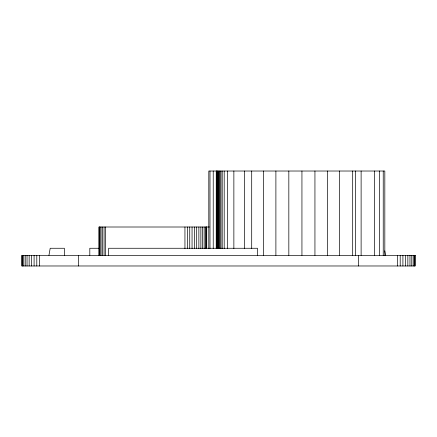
<?xml version="1.0" encoding="UTF-8"?>
<svg xmlns="http://www.w3.org/2000/svg" width="437" height="437" viewBox="0 0 437 437"><rect width="100%" height="100%" fill="white"/><g stroke="black" fill="none" stroke-linecap="round" stroke-linejoin="round"><path stroke-width="0.66" d="M48.944 255.35L50.195 248.265L64.37 248.265L64.37 255.35M209.405 227.005L99.03 227.005L99.03 255.35M99.729 248.265L89.809 248.265L89.809 255.35M384.757 250.838L385.554 255.35M414.932 255.35L414.932 265.98M414.281 255.35L414.281 265.98M413.222 255.35L413.222 265.98M411.769 255.35L411.769 265.98M409.961 255.35L409.961 265.98M407.847 255.35L407.847 265.98M405.476 255.35L405.476 265.98M402.909 255.35L402.909 265.98M400.205 255.35L400.205 265.98M397.435 255.35L397.435 265.98M384.822 255.35L384.822 171.02L208.799 171.02L208.799 248.549M383.238 171.02L383.238 255.35M379.567 171.02L379.567 255.35M374.553 171.02L374.553 255.35M361.12 171.02L361.12 255.35M358.46 255.35L358.46 265.98M355.412 171.02L355.412 255.35M352.686 171.02L352.686 255.35M339.451 171.02L339.451 255.35M327.537 171.02L327.537 255.35M314.94 171.02L314.94 255.35M301.94 171.02L301.94 255.35M288.83 171.02L288.83 255.35M275.894 171.02L275.894 255.35M263.429 171.02L263.429 255.35M257.475 255.35L257.475 248.265L108.66 248.265L108.66 255.35M251.701 171.02L251.701 248.549M244.622 171.02L244.622 248.549M233.866 171.02L233.866 248.549M227.475 171.02L227.475 248.549M224.203 171.02L224.203 248.549M222.209 171.02L222.209 248.549M220.964 171.02L220.964 248.549M219.98 171.02L219.98 248.549M219.155 171.02L219.155 248.549M218.445 171.02L218.445 248.549M217.828 171.02L217.828 248.549M217.32 171.02L217.32 248.549M216.872 171.02L216.872 248.549M216.501 171.02L216.501 248.549M216.244 171.02L216.217 248.549M213.234 171.02L213.234 248.549M209.989 171.02L209.989 248.549M206.728 227.005L206.728 248.598M206.641 227.005L206.641 248.598M206.177 227.005L206.177 248.598M205.335 227.005L205.335 248.598M204.145 227.005L204.145 248.598M202.642 227.005L202.642 248.598M200.867 227.005L200.867 248.598M198.862 227.005L198.862 248.598M196.683 227.005L196.683 248.598M194.394 227.005L194.394 248.598M192.056 227.005L192.056 248.598M189.734 227.005L189.734 248.598M187.489 227.005L187.489 248.598M184.944 227.005L184.944 248.598M105.563 227.005L105.563 255.35M104.082 227.005L104.082 255.35M102.422 227.005L102.422 255.35M101.051 227.005L101.051 255.35M100.007 227.005L100.007 255.35M99.33 227.005L99.33 255.35M99.112 227.005L99.112 255.35M78.54 255.35L78.54 265.98M39.565 255.35L39.565 265.98M36.795 255.35L36.795 265.98M34.091 255.35L34.091 265.98M31.524 255.35L31.524 265.98M29.153 255.35L29.153 265.98M27.039 255.35L27.039 265.98M25.231 255.35L25.231 265.98M23.778 255.35L23.778 265.98M22.719 255.35L22.719 265.98M22.069 255.35L22.069 265.98M415.15 255.35L21.85 255.35L21.85 265.98L415.15 265.98L415.15 255.35"/></g></svg>
